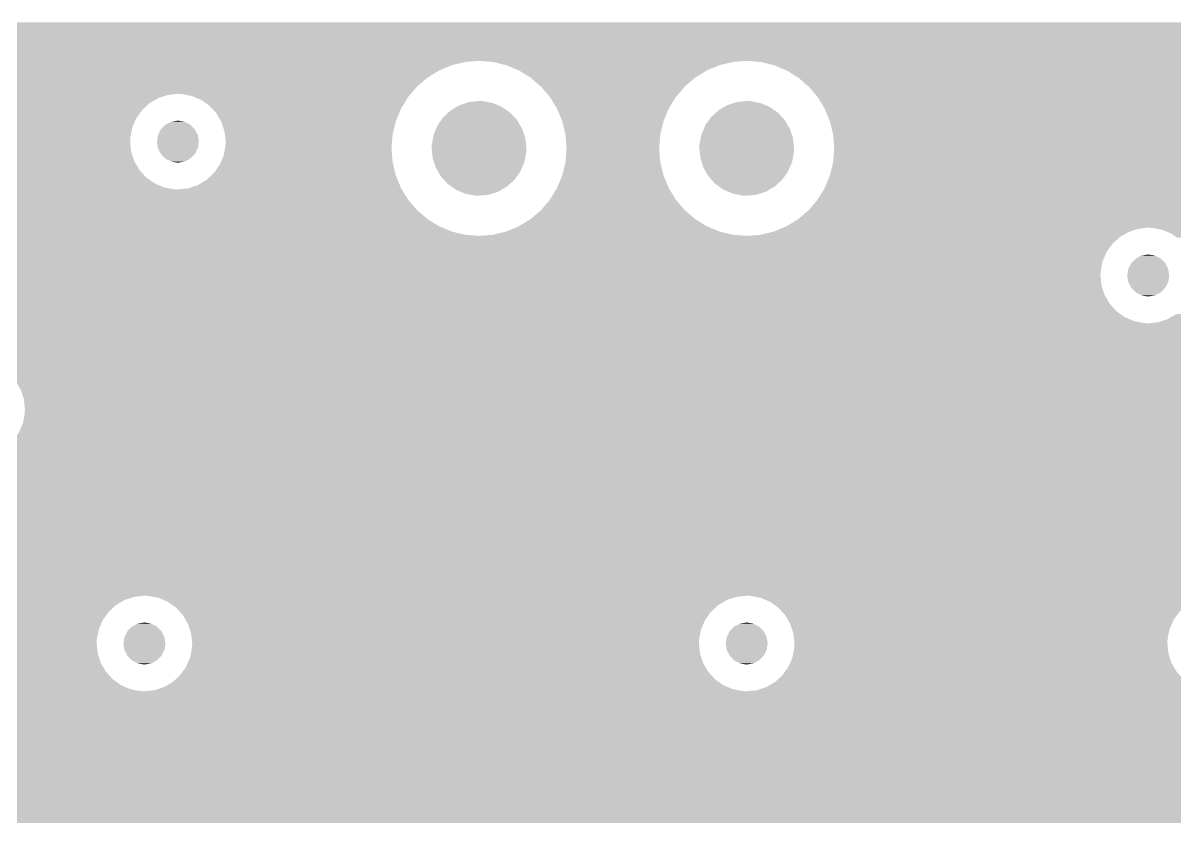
# Model space of a CAD drawing. Extents: x 295 to 953, y 10 to 290.
# Drawn here: x 636.59 to 658.45, y 100.29 to 115.43 of the extents above; entities that cross this region are included whole.
import ezdxf

# ---------------------------------------------------------------- set-up
doc = ezdxf.new("R2010")
doc.units = 0
doc.header["$LTSCALE"] = 5
doc.header["$MEASUREMENT"] = 0
doc.layers.add('FROMC1', color=7, linetype='CONTINUOUS')

msp = doc.modelspace()

# ---------------------------------------------------------------- linework, layer by layer
at = {"layer": 'FROMC1'}
for points in [[(586.832, 115.415), (586.971, 115.448), (710.235, 115.415), (710.247, 115.448)], [(583.018, 115.357), (583.018, 115.395), (710.215, 115.357), (710.228, 115.395)], [(583.018, 115.337), (583.018, 115.357), (672.362, 115.337), (672.553, 115.357)], [(583.018, 115.277), (583.018, 115.337), (672.18, 115.277), (672.362, 115.337)], [(583.018, 115.18), (583.018, 115.277), (672.014, 115.18), (672.18, 115.277)], [(586.574, 115.395), (586.832, 115.415), (710.228, 115.395), (710.235, 115.415)], [(583.018, 115.05), (583.018, 115.18), (671.873, 115.05), (672.014, 115.18)], [(583.018, 114.894), (583.018, 115.05), (671.762, 114.894), (671.873, 115.05)], [(583.018, 114.718), (583.018, 114.894), (671.686, 114.718), (671.762, 114.894)], [(583.018, 114.714), (583.018, 114.718), (671.686, 114.714), (671.686, 114.718)], [(626.446, 114.694), (626.198, 114.714), (644.989, 114.694), (645.248, 114.714)], [(626.467, 114.692), (626.446, 114.694), (644.982, 114.692), (644.989, 114.694)], [(626.706, 114.633), (626.467, 114.692), (644.736, 114.633), (644.982, 114.692)], [(626.719, 114.63), (626.706, 114.633), (644.728, 114.63), (644.736, 114.633)], [(626.947, 114.535), (626.719, 114.63), (644.496, 114.535), (644.728, 114.63)], [(645.496, 114.694), (645.248, 114.714), (650.069, 114.694), (650.328, 114.714)], [(645.517, 114.692), (645.496, 114.694), (650.062, 114.692), (650.069, 114.694)], [(645.756, 114.633), (645.517, 114.692), (649.816, 114.633), (650.062, 114.692)], [(645.769, 114.63), (645.756, 114.633), (649.808, 114.63), (649.816, 114.633)], [(645.997, 114.535), (645.769, 114.63), (649.576, 114.535), (649.808, 114.63)], [(650.597, 114.692), (650.328, 114.714), (671.681, 114.692), (671.686, 114.714)], [(650.849, 114.63), (650.597, 114.692), (671.669, 114.63), (671.681, 114.692)], [(651.088, 114.53), (650.849, 114.63), (671.649, 114.53), (671.669, 114.63)], [(626.958, 114.53), (626.947, 114.535), (644.488, 114.53), (644.496, 114.535)], [(627.169, 114.399), (626.958, 114.53), (644.275, 114.399), (644.488, 114.53)], [(627.179, 114.393), (627.169, 114.399), (644.267, 114.393), (644.275, 114.399)], [(627.367, 114.231), (627.179, 114.393), (644.077, 114.231), (644.267, 114.393)], [(646.008, 114.53), (645.997, 114.535), (649.568, 114.53), (649.576, 114.535)], [(646.219, 114.399), (646.008, 114.53), (649.355, 114.399), (649.568, 114.53)], [(646.229, 114.393), (646.219, 114.399), (649.347, 114.393), (649.355, 114.399)], [(646.417, 114.231), (646.229, 114.393), (649.157, 114.231), (649.347, 114.393)], [(651.217, 114.45), (651.088, 114.53), (671.646, 114.45), (671.649, 114.53)], [(651.309, 114.393), (651.217, 114.45), (671.652, 114.393), (671.646, 114.45)], [(651.465, 114.259), (651.309, 114.393), (671.666, 114.259), (671.652, 114.393)], [(627.376, 114.224), (627.367, 114.231), (644.07, 114.224), (644.077, 114.231)], [(627.492, 114.087), (627.376, 114.224), (643.952, 114.087), (644.07, 114.224)], [(646.426, 114.224), (646.417, 114.231), (649.15, 114.224), (649.157, 114.231)], [(646.587, 114.034), (646.426, 114.224), (648.987, 114.034), (649.15, 114.224)], [(651.506, 114.224), (651.465, 114.259), (671.678, 114.224), (671.666, 114.259)], [(651.63, 114.077), (651.506, 114.224), (671.726, 114.077), (671.678, 114.224)], [(632.627, 114.083), (632.548, 114.087), (639.499, 114.083), (639.533, 114.087)], [(632.713, 114.067), (632.627, 114.083), (639.342, 114.067), (639.499, 114.083)], [(632.816, 114.046), (632.713, 114.067), (639.28, 114.046), (639.342, 114.067)], [(632.908, 114.007), (632.816, 114.046), (639.16, 114.007), (639.28, 114.046)], [(632.992, 113.971), (632.908, 114.007), (639.098, 113.971), (639.16, 114.007)], [(633.077, 113.91), (632.992, 113.971), (638.994, 113.91), (639.098, 113.971)], [(633.148, 113.86), (633.077, 113.91), (638.94, 113.86), (638.994, 113.91)], [(639.612, 114.083), (639.533, 114.087), (643.949, 114.083), (643.952, 114.087)], [(639.801, 114.046), (639.612, 114.083), (643.917, 114.046), (643.949, 114.083)], [(639.828, 114.034), (639.801, 114.046), (643.907, 114.034), (643.917, 114.046)], [(639.977, 113.971), (639.828, 114.034), (643.868, 113.971), (643.907, 114.034)], [(640.133, 113.86), (639.977, 113.971), (643.799, 113.86), (643.868, 113.971)], [(644.876, 113.872), (645.002, 113.913), (645.606, 113.872), (645.509, 113.913)], [(645.002, 113.913), (645.058, 113.932), (645.509, 113.913), (645.412, 113.932)], [(645.058, 113.932), (645.219, 113.949), (645.412, 113.932), (645.321, 113.949)], [(645.219, 113.949), (645.248, 113.952), (645.321, 113.949), (645.248, 113.952)], [(646.594, 114.026), (646.587, 114.034), (648.982, 114.026), (648.987, 114.034)], [(646.723, 113.814), (646.594, 114.026), (648.851, 113.814), (648.982, 114.026)], [(649.956, 113.872), (650.082, 113.913), (650.686, 113.872), (650.589, 113.913)], [(650.082, 113.913), (650.138, 113.932), (650.589, 113.913), (650.492, 113.932)], [(650.138, 113.932), (650.299, 113.949), (650.492, 113.932), (650.401, 113.949)], [(650.299, 113.949), (650.328, 113.952), (650.401, 113.949), (650.328, 113.952)], [(651.674, 114.026), (651.63, 114.077), (671.756, 114.026), (671.726, 114.077)], [(651.744, 113.912), (651.674, 114.026), (671.823, 113.912), (671.756, 114.026)], [(651.809, 113.804), (651.744, 113.912), (671.921, 113.804), (671.823, 113.912)], [(633.22, 113.78), (633.148, 113.86), (638.853, 113.78), (638.94, 113.86)], [(633.277, 113.718), (633.22, 113.78), (638.809, 113.718), (638.853, 113.78)], [(633.332, 113.624), (633.277, 113.718), (638.742, 113.624), (638.809, 113.718)], [(640.175, 113.814), (640.133, 113.86), (643.771, 113.814), (643.799, 113.86)], [(640.262, 113.718), (640.175, 113.814), (643.731, 113.718), (643.771, 113.814)], [(640.347, 113.574), (640.262, 113.718), (643.67, 113.574), (643.731, 113.718)], [(644.572, 113.646), (644.662, 113.729), (645.917, 113.646), (645.84, 113.729)], [(644.662, 113.729), (644.712, 113.775), (645.84, 113.729), (645.775, 113.775)], [(644.712, 113.775), (644.82, 113.839), (645.775, 113.775), (645.684, 113.839)], [(644.82, 113.839), (644.876, 113.872), (645.684, 113.839), (645.606, 113.872)], [(646.729, 113.804), (646.723, 113.814), (648.847, 113.804), (648.851, 113.814)], [(646.824, 113.574), (646.729, 113.804), (648.75, 113.574), (648.847, 113.804)], [(649.652, 113.646), (649.742, 113.729), (650.997, 113.646), (650.92, 113.729)], [(649.742, 113.729), (649.792, 113.775), (650.92, 113.729), (650.855, 113.775)], [(649.792, 113.775), (649.9, 113.839), (650.855, 113.775), (650.764, 113.839)], [(649.9, 113.839), (649.956, 113.872), (650.764, 113.839), (650.686, 113.872)], [(651.823, 113.77), (651.809, 113.804), (671.952, 113.77), (671.921, 113.804)], [(651.869, 113.659), (651.823, 113.77), (672.108, 113.659), (671.952, 113.77)], [(633.374, 113.553), (633.332, 113.624), (638.711, 113.553), (638.742, 113.624)], [(633.409, 113.448), (633.374, 113.553), (638.666, 113.448), (638.711, 113.553)], [(639.215, 113.418), (639.295, 113.5), (639.853, 113.418), (639.768, 113.5)], [(639.295, 113.5), (639.307, 113.506), (639.768, 113.5), (639.762, 113.506)], [(639.307, 113.506), (639.407, 113.559), (639.762, 113.506), (639.654, 113.559)], [(639.407, 113.559), (639.427, 113.562), (639.654, 113.559), (639.648, 113.562)], [(639.427, 113.562), (639.533, 113.579), (639.648, 113.562), (639.533, 113.579)], [(640.359, 113.553), (640.347, 113.574), (643.665, 113.553), (643.67, 113.574)], [(640.419, 113.371), (640.359, 113.553), (643.62, 113.371), (643.665, 113.553)], [(644.434, 113.424), (644.462, 113.49), (646.067, 113.424), (646.028, 113.49)], [(644.462, 113.49), (644.531, 113.589), (646.028, 113.49), (645.97, 113.589)], [(644.531, 113.589), (644.572, 113.646), (645.97, 113.589), (645.917, 113.646)], [(646.828, 113.564), (646.824, 113.574), (648.748, 113.564), (648.75, 113.574)], [(646.886, 113.322), (646.828, 113.564), (648.688, 113.322), (648.748, 113.564)], [(649.514, 113.424), (649.542, 113.49), (651.147, 113.424), (651.108, 113.49)], [(649.542, 113.49), (649.611, 113.589), (651.108, 113.49), (651.05, 113.589)], [(649.611, 113.589), (649.652, 113.646), (651.05, 113.589), (650.997, 113.646)], [(651.9, 113.584), (651.869, 113.659), (672.285, 113.584), (672.108, 113.659)], [(651.908, 113.564), (651.9, 113.584), (672.383, 113.564), (672.285, 113.584)], [(651.912, 113.547), (651.908, 113.564), (672.473, 113.547), (672.383, 113.564)], [(651.913, 113.543), (651.912, 113.547), (672.553, 113.543), (672.473, 113.547)], [(651.968, 113.312), (651.913, 113.543), (710.526, 113.312), (710.526, 113.543)], [(633.434, 113.371), (633.409, 113.448), (638.651, 113.371), (638.666, 113.448)], [(633.446, 113.26), (633.434, 113.371), (638.629, 113.26), (638.651, 113.371)], [(633.454, 113.18), (633.446, 113.26), (638.626, 113.18), (638.629, 113.26)], [(639.134, 113.18), (639.151, 113.295), (639.931, 113.18), (639.913, 113.295)], [(639.151, 113.295), (639.156, 113.305), (639.913, 113.295), (639.911, 113.305)], [(639.156, 113.305), (639.206, 113.409), (639.911, 113.305), (639.857, 113.409)], [(639.206, 113.409), (639.215, 113.418), (639.857, 113.409), (639.853, 113.418)], [(640.424, 113.322), (640.419, 113.371), (643.608, 113.322), (643.62, 113.371)], [(640.439, 113.18), (640.424, 113.322), (643.597, 113.18), (643.608, 113.322)], [(644.351, 113.127), (644.374, 113.243), (646.139, 113.127), (646.126, 113.243)], [(644.374, 113.243), (644.387, 113.314), (646.126, 113.243), (646.103, 113.314)], [(644.387, 113.314), (644.434, 113.424), (646.103, 113.314), (646.067, 113.424)], [(646.888, 113.312), (646.886, 113.322), (648.687, 113.312), (648.688, 113.322)], [(646.909, 113.053), (646.888, 113.312), (648.666, 113.053), (648.687, 113.312)], [(649.431, 113.127), (649.454, 113.243), (651.219, 113.127), (651.206, 113.243)], [(649.454, 113.243), (649.467, 113.314), (651.206, 113.243), (651.183, 113.314)], [(649.467, 113.314), (649.514, 113.424), (651.183, 113.314), (651.147, 113.424)], [(651.989, 113.053), (651.968, 113.312), (710.526, 113.053), (710.526, 113.312)], [(633.429, 112.989), (633.451, 113.1), (638.646, 112.989), (638.634, 113.1)], [(633.451, 113.1), (633.454, 113.18), (638.634, 113.1), (638.626, 113.18)], [(639.152, 113.065), (639.134, 113.18), (639.914, 113.065), (639.931, 113.18)], [(639.154, 113.055), (639.152, 113.065), (639.909, 113.055), (639.914, 113.065)], [(639.208, 112.951), (639.154, 113.055), (639.859, 112.951), (639.909, 113.055)], [(640.399, 112.912), (640.427, 113.053), (643.597, 112.912), (643.586, 113.053)], [(640.427, 113.053), (640.436, 113.1), (643.586, 113.053), (643.59, 113.1)], [(640.436, 113.1), (640.439, 113.18), (643.59, 113.1), (643.597, 113.18)], [(644.348, 113.053), (644.351, 113.127), (646.147, 113.053), (646.139, 113.127)], [(644.356, 112.979), (644.348, 113.053), (646.144, 112.979), (646.147, 113.053)], [(646.888, 112.794), (646.909, 113.053), (648.687, 112.794), (648.666, 113.053)], [(649.428, 113.053), (649.431, 113.127), (651.227, 113.053), (651.219, 113.127)], [(649.436, 112.979), (649.428, 113.053), (651.224, 112.979), (651.227, 113.053)], [(651.967, 112.784), (651.989, 113.053), (710.526, 112.784), (710.526, 113.053)], [(633.338, 112.736), (633.369, 112.807), (638.748, 112.736), (638.706, 112.807)], [(633.369, 112.807), (633.414, 112.912), (638.706, 112.807), (638.671, 112.912)], [(633.414, 112.912), (633.429, 112.989), (638.671, 112.912), (638.646, 112.989)], [(639.212, 112.942), (639.208, 112.951), (639.85, 112.942), (639.859, 112.951)], [(639.297, 112.86), (639.212, 112.942), (639.77, 112.86), (639.85, 112.942)], [(639.303, 112.854), (639.297, 112.86), (639.758, 112.854), (639.77, 112.86)], [(639.411, 112.801), (639.303, 112.854), (639.658, 112.801), (639.758, 112.854)], [(640.348, 112.794), (640.399, 112.912), (643.607, 112.794), (643.597, 112.912)], [(644.369, 112.863), (644.356, 112.979), (646.122, 112.863), (646.144, 112.979)], [(644.392, 112.792), (644.369, 112.863), (646.108, 112.792), (646.122, 112.863)], [(649.449, 112.863), (649.436, 112.979), (651.202, 112.863), (651.224, 112.979)], [(649.472, 112.792), (649.449, 112.863), (651.188, 112.792), (651.202, 112.863)], [(633.227, 112.58), (633.271, 112.642), (638.86, 112.58), (638.803, 112.642)], [(633.271, 112.642), (633.338, 112.736), (638.803, 112.642), (638.748, 112.736)], [(639.418, 112.798), (639.411, 112.801), (639.638, 112.798), (639.658, 112.801)], [(639.533, 112.781), (639.418, 112.798), (639.533, 112.781), (639.638, 112.798)], [(640.212, 112.58), (640.323, 112.736), (643.658, 112.58), (643.621, 112.736)], [(640.323, 112.736), (640.348, 112.794), (643.621, 112.736), (643.607, 112.794)], [(644.429, 112.682), (644.392, 112.792), (646.061, 112.682), (646.108, 112.792)], [(644.467, 112.616), (644.429, 112.682), (646.033, 112.616), (646.061, 112.682)], [(644.525, 112.517), (644.467, 112.616), (645.964, 112.517), (646.033, 112.616)], [(646.827, 112.542), (646.887, 112.784), (648.747, 112.542), (648.689, 112.784)], [(646.887, 112.784), (646.888, 112.794), (648.689, 112.784), (648.687, 112.794)], [(649.509, 112.682), (649.472, 112.792), (651.141, 112.682), (651.188, 112.792)], [(649.547, 112.616), (649.509, 112.682), (651.113, 112.616), (651.141, 112.682)], [(649.605, 112.517), (649.547, 112.616), (651.044, 112.517), (651.113, 112.616)], [(651.905, 112.532), (651.967, 112.784), (710.526, 112.532), (710.526, 112.784)], [(632.92, 112.353), (632.982, 112.389), (639.172, 112.353), (639.088, 112.389)], [(632.982, 112.389), (633.086, 112.45), (639.088, 112.389), (639.003, 112.45)], [(633.086, 112.45), (633.141, 112.5), (639.003, 112.45), (638.932, 112.5)], [(633.141, 112.5), (633.227, 112.58), (638.932, 112.5), (638.86, 112.58)], [(639.905, 112.353), (640.071, 112.45), (643.745, 112.353), (643.705, 112.45)], [(640.071, 112.45), (640.171, 112.542), (643.705, 112.45), (643.667, 112.542)], [(640.171, 112.542), (640.212, 112.58), (643.667, 112.542), (643.658, 112.58)], [(644.578, 112.46), (644.525, 112.517), (645.924, 112.46), (645.964, 112.517)], [(644.655, 112.377), (644.578, 112.46), (645.833, 112.377), (645.924, 112.46)], [(644.72, 112.331), (644.655, 112.377), (645.783, 112.331), (645.833, 112.377)], [(646.728, 112.302), (646.825, 112.532), (648.846, 112.302), (648.751, 112.532)], [(646.825, 112.532), (646.827, 112.542), (648.751, 112.532), (648.747, 112.542)], [(649.658, 112.46), (649.605, 112.517), (651.004, 112.46), (651.044, 112.517)], [(649.735, 112.377), (649.658, 112.46), (650.913, 112.377), (651.004, 112.46)], [(649.8, 112.331), (649.735, 112.377), (650.863, 112.331), (650.913, 112.377)], [(651.804, 112.292), (651.905, 112.532), (710.526, 112.292), (710.526, 112.532)], [(627.543, 112.08), (627.662, 112.273), (643.901, 112.08), (643.783, 112.273)], [(632.548, 112.273), (632.581, 112.277), (639.533, 112.273), (639.453, 112.277)], [(632.581, 112.277), (632.738, 112.293), (639.453, 112.277), (639.368, 112.293)], [(632.738, 112.293), (632.8, 112.314), (639.368, 112.293), (639.265, 112.314)], [(632.8, 112.314), (632.92, 112.353), (639.265, 112.314), (639.172, 112.353)], [(639.533, 112.273), (639.723, 112.293), (643.783, 112.273), (643.771, 112.293)], [(639.723, 112.293), (639.748, 112.302), (643.771, 112.293), (643.766, 112.302)], [(639.748, 112.302), (639.905, 112.353), (643.766, 112.302), (643.745, 112.353)], [(644.811, 112.267), (644.72, 112.331), (645.675, 112.267), (645.783, 112.331)], [(644.889, 112.234), (644.811, 112.267), (645.619, 112.234), (645.675, 112.267)], [(644.986, 112.193), (644.889, 112.234), (645.493, 112.193), (645.619, 112.234)], [(645.083, 112.174), (644.986, 112.193), (645.437, 112.174), (645.493, 112.193)], [(645.174, 112.157), (645.083, 112.174), (645.276, 112.157), (645.437, 112.174)], [(645.248, 112.154), (645.174, 112.157), (645.248, 112.154), (645.276, 112.157)], [(646.593, 112.08), (646.724, 112.292), (648.981, 112.08), (648.852, 112.292)], [(646.724, 112.292), (646.728, 112.302), (648.852, 112.292), (648.846, 112.302)], [(649.891, 112.267), (649.8, 112.331), (650.755, 112.267), (650.863, 112.331)], [(649.969, 112.234), (649.891, 112.267), (650.699, 112.234), (650.755, 112.267)], [(650.066, 112.193), (649.969, 112.234), (650.573, 112.193), (650.699, 112.234)], [(650.163, 112.174), (650.066, 112.193), (650.517, 112.174), (650.573, 112.193)], [(650.254, 112.157), (650.163, 112.174), (650.356, 112.157), (650.517, 112.174)], [(650.328, 112.154), (650.254, 112.157), (650.328, 112.154), (650.356, 112.157)], [(651.686, 112.102), (651.723, 112.162), (671.545, 112.102), (671.727, 112.162)], [(651.723, 112.162), (651.736, 112.182), (671.727, 112.162), (671.918, 112.182)], [(651.736, 112.182), (651.804, 112.292), (710.526, 112.182), (710.526, 112.292)], [(627.375, 111.882), (627.538, 112.072), (644.069, 111.882), (643.908, 112.072)], [(627.538, 112.072), (627.543, 112.08), (643.908, 112.072), (643.901, 112.08)], [(646.425, 111.882), (646.588, 112.072), (649.149, 111.882), (648.988, 112.072)], [(646.588, 112.072), (646.593, 112.08), (648.988, 112.072), (648.981, 112.08)], [(651.499, 111.875), (651.61, 112.005), (671.238, 111.875), (671.379, 112.005)], [(651.61, 112.005), (651.668, 112.072), (671.379, 112.005), (671.493, 112.072)], [(651.668, 112.072), (651.686, 112.102), (671.493, 112.072), (671.545, 112.102)], [(627.171, 111.707), (627.178, 111.713), (644.276, 111.707), (644.266, 111.713)], [(627.178, 111.713), (627.368, 111.875), (644.266, 111.713), (644.078, 111.875)], [(627.368, 111.875), (627.375, 111.882), (644.078, 111.875), (644.069, 111.882)], [(646.221, 111.707), (646.228, 111.713), (649.356, 111.707), (649.346, 111.713)], [(646.228, 111.713), (646.418, 111.875), (649.346, 111.713), (649.158, 111.875)], [(646.418, 111.875), (646.425, 111.882), (649.158, 111.875), (649.149, 111.882)], [(651.301, 111.707), (651.315, 111.719), (671.122, 111.707), (671.127, 111.719)], [(651.315, 111.719), (651.498, 111.875), (671.127, 111.719), (671.238, 111.875)], [(626.717, 111.476), (626.949, 111.571), (644.726, 111.476), (644.498, 111.571)], [(626.949, 111.571), (626.957, 111.576), (644.498, 111.571), (644.487, 111.576)], [(626.957, 111.576), (627.171, 111.707), (644.487, 111.576), (644.276, 111.707)], [(645.767, 111.476), (645.999, 111.571), (649.806, 111.476), (649.578, 111.571)], [(645.999, 111.571), (646.007, 111.576), (649.578, 111.571), (649.567, 111.576)], [(646.007, 111.576), (646.221, 111.707), (649.567, 111.576), (649.356, 111.707)], [(650.839, 111.472), (650.97, 111.527), (657.593, 111.472), (657.757, 111.527)], [(650.97, 111.527), (651.019, 111.547), (657.757, 111.527), (657.948, 111.547)], [(651.019, 111.547), (651.079, 111.571), (671.053, 111.547), (671.064, 111.571)], [(651.079, 111.571), (651.301, 111.707), (671.064, 111.571), (671.122, 111.707)], [(658.027, 111.543), (657.948, 111.547), (671.051, 111.543), (671.053, 111.547)], [(658.216, 111.506), (658.029, 111.543), (671.044, 111.506), (671.051, 111.543)], [(658.392, 111.431), (658.216, 111.506), (671.029, 111.431), (671.044, 111.506)], [(616.934, 111.37), (616.932, 111.392), (657.409, 111.37), (657.447, 111.392)], [(616.944, 111.275), (616.934, 111.37), (657.306, 111.275), (657.409, 111.37)], [(616.943, 111.24), (616.944, 111.275), (657.268, 111.24), (657.306, 111.275)], [(626.198, 111.392), (626.456, 111.412), (645.248, 111.392), (644.999, 111.412)], [(626.456, 111.412), (626.463, 111.414), (644.999, 111.412), (644.978, 111.414)], [(626.463, 111.414), (626.709, 111.472), (644.978, 111.414), (644.739, 111.472)], [(626.709, 111.472), (626.717, 111.476), (644.739, 111.472), (644.726, 111.476)], [(645.248, 111.392), (645.506, 111.412), (650.328, 111.392), (650.079, 111.412)], [(645.506, 111.412), (645.513, 111.414), (650.079, 111.412), (650.058, 111.414)], [(645.513, 111.414), (645.759, 111.472), (650.058, 111.414), (649.819, 111.472)], [(645.759, 111.472), (645.767, 111.476), (649.819, 111.472), (649.806, 111.476)], [(650.328, 111.392), (650.586, 111.412), (657.447, 111.392), (657.482, 111.412)], [(650.586, 111.412), (650.814, 111.467), (657.482, 111.412), (657.575, 111.467)], [(650.814, 111.467), (650.839, 111.472), (657.575, 111.467), (657.593, 111.472)], [(658.498, 111.355), (658.392, 111.431), (671.014, 111.355), (671.029, 111.431)], [(616.904, 111.007), (616.919, 111.084), (657.124, 111.007), (657.157, 111.084)], [(616.919, 111.084), (616.941, 111.195), (657.157, 111.084), (657.236, 111.195)], [(616.941, 111.195), (616.943, 111.24), (657.236, 111.195), (657.268, 111.24)], [(616.828, 110.831), (616.861, 110.908), (657.066, 110.831), (657.081, 110.908)], [(616.861, 110.908), (616.904, 111.007), (657.081, 110.908), (657.124, 111.007)], [(657.571, 110.765), (657.621, 110.869), (658.326, 110.765), (658.272, 110.869)], [(657.621, 110.869), (657.63, 110.878), (658.272, 110.869), (658.268, 110.878)], [(657.63, 110.878), (657.71, 110.96), (658.268, 110.878), (658.183, 110.96)], [(657.71, 110.96), (657.722, 110.966), (658.183, 110.96), (658.177, 110.966)], [(657.722, 110.966), (657.822, 111.019), (658.177, 110.966), (658.069, 111.019)], [(657.822, 111.019), (657.842, 111.022), (658.069, 111.019), (658.063, 111.022)], [(657.842, 111.022), (657.948, 111.039), (658.063, 111.022), (657.948, 111.039)], [(616.576, 110.545), (616.679, 110.64), (657.051, 110.545), (657.041, 110.64)], [(616.679, 110.64), (616.717, 110.675), (657.041, 110.64), (657.042, 110.675)], [(616.717, 110.675), (616.749, 110.72), (657.042, 110.675), (657.044, 110.72)], [(616.749, 110.72), (616.828, 110.831), (657.044, 110.72), (657.066, 110.831)], [(657.549, 110.64), (657.566, 110.755), (658.346, 110.64), (658.328, 110.755)], [(657.567, 110.525), (657.549, 110.64), (658.329, 110.525), (658.346, 110.64)], [(657.566, 110.755), (657.571, 110.765), (658.328, 110.755), (658.326, 110.765)], [(616.228, 110.388), (616.41, 110.448), (657.081, 110.388), (657.061, 110.448)], [(616.41, 110.448), (616.412, 110.449), (657.061, 110.448), (657.061, 110.449)], [(616.412, 110.449), (616.576, 110.545), (657.061, 110.449), (657.051, 110.545)], [(657.569, 110.515), (657.567, 110.525), (658.324, 110.515), (658.329, 110.525)], [(657.623, 110.411), (657.569, 110.515), (658.274, 110.411), (658.324, 110.515)], [(657.627, 110.402), (657.623, 110.411), (658.265, 110.402), (658.274, 110.411)], [(657.712, 110.32), (657.627, 110.402), (658.185, 110.32), (658.265, 110.402)], [(601.703, 110.267), (601.693, 110.368), (657.121, 110.267), (657.088, 110.368)], [(601.701, 110.179), (601.704, 110.259), (657.173, 110.179), (657.126, 110.259)], [(601.704, 110.259), (601.703, 110.267), (657.126, 110.259), (657.121, 110.267)], [(616.038, 110.368), (616.228, 110.388), (657.088, 110.368), (657.081, 110.388)], [(657.718, 110.314), (657.712, 110.32), (658.173, 110.314), (658.185, 110.32)], [(657.826, 110.261), (657.718, 110.314), (658.073, 110.261), (658.173, 110.314)], [(657.833, 110.258), (657.826, 110.261), (658.053, 110.258), (658.073, 110.261)], [(657.948, 110.241), (657.833, 110.258), (657.948, 110.241), (658.053, 110.258)], [(601.651, 109.96), (601.664, 109.991), (657.347, 109.96), (657.319, 109.991)], [(601.664, 109.991), (601.686, 110.102), (657.319, 109.991), (657.218, 110.102)], [(601.686, 110.102), (601.701, 110.179), (657.218, 110.102), (657.173, 110.179)], [(601.533, 109.737), (601.559, 109.774), (657.868, 109.737), (657.68, 109.774)], [(601.559, 109.774), (601.588, 109.815), (657.68, 109.774), (657.584, 109.815)], [(601.588, 109.815), (601.603, 109.849), (657.584, 109.815), (657.503, 109.849)], [(601.603, 109.849), (601.651, 109.96), (657.503, 109.849), (657.347, 109.96)], [(657.948, 109.733), (658.138, 109.753), (695.823, 109.733), (695.816, 109.753)], [(658.138, 109.753), (658.32, 109.813), (695.816, 109.753), (695.796, 109.813)], [(658.32, 109.813), (658.322, 109.814), (695.796, 109.813), (695.796, 109.814)], [(658.322, 109.814), (658.486, 109.91), (695.796, 109.814), (695.786, 109.91)], [(601.229, 109.467), (601.336, 109.529), (695.953, 109.467), (695.916, 109.529)], [(601.336, 109.529), (601.448, 109.632), (695.916, 109.529), (695.856, 109.632)], [(601.448, 109.632), (601.477, 109.659), (695.856, 109.632), (695.847, 109.659)], [(601.477, 109.659), (601.53, 109.733), (695.847, 109.659), (695.823, 109.733)], [(601.53, 109.733), (601.533, 109.737), (657.948, 109.733), (657.868, 109.737)], [(583.018, 109.325), (583.018, 109.352), (696.082, 109.325), (696.058, 109.352)], [(583.018, 109.214), (583.018, 109.325), (696.238, 109.214), (696.082, 109.325)], [(600.798, 109.352), (600.988, 109.372), (696.058, 109.352), (696.039, 109.372)], [(600.988, 109.372), (601.17, 109.432), (696.039, 109.372), (695.984, 109.432)], [(601.17, 109.432), (601.229, 109.467), (695.984, 109.432), (695.953, 109.467)], [(583.018, 109.139), (583.018, 109.214), (696.415, 109.139), (696.238, 109.214)], [(583.018, 109.102), (583.018, 109.139), (696.603, 109.102), (696.415, 109.139)], [(583.018, 109.098), (583.018, 109.102), (696.683, 109.098), (696.603, 109.102)], [(583.018, 109.007), (583.018, 109.098), (710.526, 109.007), (710.526, 109.098)], [(635.802, 109.003), (635.723, 109.007), (710.526, 109.003), (710.526, 109.007)], [(635.991, 108.966), (635.802, 109.003), (710.526, 108.966), (710.526, 109.003)], [(636.167, 108.891), (635.991, 108.966), (710.526, 108.891), (710.526, 108.966)], [(636.323, 108.78), (636.167, 108.891), (710.526, 108.78), (710.526, 108.891)], [(636.452, 108.638), (636.323, 108.78), (710.526, 108.638), (710.526, 108.78)], [(636.549, 108.473), (636.452, 108.638), (710.526, 108.473), (710.526, 108.638)], [(636.609, 108.291), (636.549, 108.473), (710.526, 108.291), (710.526, 108.473)], [(636.629, 108.1), (636.609, 108.291), (710.526, 108.1), (710.526, 108.291)], [(636.589, 107.832), (636.626, 108.02), (710.526, 107.832), (710.526, 108.02)], [(636.626, 108.02), (636.629, 108.1), (710.526, 108.02), (710.526, 108.1)], [(636.513, 107.656), (636.589, 107.832), (710.526, 107.656), (710.526, 107.832)], [(636.402, 107.5), (636.513, 107.656), (710.526, 107.5), (710.526, 107.656)], [(636.095, 107.273), (636.261, 107.37), (710.526, 107.273), (710.526, 107.37)], [(636.261, 107.37), (636.402, 107.5), (710.526, 107.37), (710.526, 107.5)], [(583.018, 107.102), (583.018, 107.193), (710.526, 107.102), (710.526, 107.193)], [(635.723, 107.193), (635.913, 107.213), (710.526, 107.193), (710.526, 107.213)], [(635.913, 107.213), (636.095, 107.273), (710.526, 107.213), (710.526, 107.273)], [(583.018, 107.082), (583.018, 107.102), (697.127, 107.082), (697.318, 107.102)], [(583.018, 107.022), (583.018, 107.082), (696.945, 107.022), (697.127, 107.082)], [(583.018, 106.975), (583.018, 107.022), (696.865, 106.975), (696.945, 107.022)], [(596.305, 106.971), (596.226, 106.975), (696.859, 106.971), (696.865, 106.975)], [(596.494, 106.934), (596.305, 106.971), (696.796, 106.934), (696.859, 106.971)], [(596.516, 106.925), (596.494, 106.934), (696.779, 106.925), (696.796, 106.934)], [(596.67, 106.859), (596.516, 106.925), (696.707, 106.859), (696.779, 106.925)], [(596.759, 106.795), (596.67, 106.859), (696.638, 106.795), (696.707, 106.859)], [(596.826, 106.748), (596.759, 106.795), (696.604, 106.748), (696.638, 106.795)], [(596.925, 106.639), (596.826, 106.748), (696.527, 106.639), (696.604, 106.748)], [(596.955, 106.606), (596.925, 106.639), (696.513, 106.606), (696.527, 106.639)], [(597.039, 106.463), (596.955, 106.606), (696.451, 106.463), (696.513, 106.606)], [(597.052, 106.441), (597.039, 106.463), (696.447, 106.441), (696.451, 106.463)], [(597.107, 106.275), (597.052, 106.441), (696.414, 106.275), (696.447, 106.441)], [(597.112, 106.259), (597.107, 106.275), (696.414, 106.259), (696.414, 106.275)], [(597.119, 106.195), (597.112, 106.259), (696.411, 106.195), (696.414, 106.259)], [(597.132, 106.068), (597.119, 106.195), (696.424, 106.068), (696.411, 106.195)], [(597.13, 106.004), (597.132, 106.068), (696.431, 106.004), (696.424, 106.068)], [(597.092, 105.8), (597.096, 105.822), (696.504, 105.8), (696.491, 105.822)], [(597.096, 105.822), (597.129, 105.988), (696.491, 105.822), (696.436, 105.988)], [(597.129, 105.988), (597.13, 106.004), (696.436, 105.988), (696.431, 106.004)], [(596.939, 105.515), (597.016, 105.624), (696.717, 105.515), (696.618, 105.624)], [(597.016, 105.624), (597.03, 105.657), (696.618, 105.624), (696.588, 105.657)], [(597.03, 105.657), (597.092, 105.8), (696.588, 105.657), (696.504, 105.8)], [(596.764, 105.338), (596.836, 105.404), (697.028, 105.338), (696.873, 105.404)], [(596.836, 105.404), (596.905, 105.468), (696.873, 105.404), (696.784, 105.468)], [(596.905, 105.468), (596.939, 105.515), (696.784, 105.468), (696.717, 105.515)], [(583.018, 104.562), (583.018, 105.161), (710.526, 104.562), (710.526, 105.161)], [(596.226, 105.161), (596.416, 105.181), (710.526, 105.161), (710.526, 105.181)], [(596.416, 105.181), (596.598, 105.241), (710.526, 105.181), (710.526, 105.241)], [(596.598, 105.241), (596.678, 105.288), (710.526, 105.241), (710.526, 105.288)], [(596.678, 105.288), (596.684, 105.292), (697.318, 105.288), (697.238, 105.292)], [(596.684, 105.292), (596.748, 105.329), (697.238, 105.292), (697.05, 105.329)], [(596.748, 105.329), (596.764, 105.338), (697.05, 105.329), (697.028, 105.338)], [(633.262, 104.558), (633.183, 104.562), (638.864, 104.558), (638.898, 104.562)], [(633.348, 104.542), (633.262, 104.558), (638.707, 104.542), (638.864, 104.558)], [(633.451, 104.521), (633.348, 104.542), (638.645, 104.521), (638.707, 104.542)], [(633.543, 104.482), (633.451, 104.521), (638.525, 104.482), (638.645, 104.521)], [(638.977, 104.558), (638.898, 104.562), (650.294, 104.558), (650.328, 104.562)], [(639.063, 104.542), (638.977, 104.558), (650.137, 104.542), (650.294, 104.558)], [(639.166, 104.521), (639.063, 104.542), (650.075, 104.521), (650.137, 104.542)], [(639.258, 104.482), (639.166, 104.521), (649.955, 104.482), (650.075, 104.521)], [(650.407, 104.558), (650.328, 104.562), (659.184, 104.558), (659.218, 104.562)], [(650.493, 104.542), (650.407, 104.558), (659.027, 104.542), (659.184, 104.558)], [(650.596, 104.521), (650.493, 104.542), (658.965, 104.521), (659.027, 104.542)], [(650.688, 104.482), (650.596, 104.521), (658.845, 104.482), (658.965, 104.521)], [(633.627, 104.446), (633.543, 104.482), (638.463, 104.446), (638.525, 104.482)], [(633.712, 104.385), (633.627, 104.446), (638.359, 104.385), (638.463, 104.446)], [(633.783, 104.335), (633.712, 104.385), (638.305, 104.335), (638.359, 104.385)], [(633.855, 104.255), (633.783, 104.335), (638.218, 104.255), (638.305, 104.335)], [(639.342, 104.446), (639.258, 104.482), (649.893, 104.446), (649.955, 104.482)], [(639.427, 104.385), (639.342, 104.446), (649.789, 104.385), (649.893, 104.446)], [(639.498, 104.335), (639.427, 104.385), (649.735, 104.335), (649.789, 104.385)], [(639.57, 104.255), (639.498, 104.335), (649.648, 104.255), (649.735, 104.335)], [(650.772, 104.446), (650.688, 104.482), (658.783, 104.446), (658.845, 104.482)], [(650.857, 104.385), (650.772, 104.446), (658.679, 104.385), (658.783, 104.446)], [(650.928, 104.335), (650.857, 104.385), (658.625, 104.335), (658.679, 104.385)], [(651, 104.255), (650.928, 104.335), (658.538, 104.255), (658.625, 104.335)], [(633.912, 104.193), (633.855, 104.255), (638.174, 104.193), (638.218, 104.255)], [(633.967, 104.099), (633.912, 104.193), (638.107, 104.099), (638.174, 104.193)], [(634.009, 104.028), (633.967, 104.099), (638.076, 104.028), (638.107, 104.099)], [(639.627, 104.193), (639.57, 104.255), (649.604, 104.193), (649.648, 104.255)], [(639.682, 104.099), (639.627, 104.193), (649.537, 104.099), (649.604, 104.193)], [(639.724, 104.028), (639.682, 104.099), (649.506, 104.028), (649.537, 104.099)], [(651.057, 104.193), (651, 104.255), (658.494, 104.193), (658.538, 104.255)], [(651.112, 104.099), (651.057, 104.193), (658.427, 104.099), (658.494, 104.193)], [(651.154, 104.028), (651.112, 104.099), (658.396, 104.028), (658.427, 104.099)], [(634.044, 103.923), (634.009, 104.028), (638.031, 103.923), (638.076, 104.028)], [(634.069, 103.846), (634.044, 103.923), (638.016, 103.846), (638.031, 103.923)], [(634.081, 103.735), (634.069, 103.846), (637.994, 103.735), (638.016, 103.846)], [(638.521, 103.78), (638.571, 103.884), (639.276, 103.78), (639.222, 103.884)], [(638.571, 103.884), (638.58, 103.893), (639.222, 103.884), (639.218, 103.893)], [(638.58, 103.893), (638.66, 103.975), (639.218, 103.893), (639.133, 103.975)], [(638.66, 103.975), (638.672, 103.981), (639.133, 103.975), (639.127, 103.981)], [(638.672, 103.981), (638.772, 104.034), (639.127, 103.981), (639.019, 104.034)], [(638.772, 104.034), (638.792, 104.037), (639.019, 104.034), (639.013, 104.037)], [(638.792, 104.037), (638.898, 104.054), (639.013, 104.037), (638.898, 104.054)], [(639.759, 103.923), (639.724, 104.028), (649.461, 103.923), (649.506, 104.028)], [(639.784, 103.846), (639.759, 103.923), (649.446, 103.846), (649.461, 103.923)], [(639.796, 103.735), (639.784, 103.846), (649.424, 103.735), (649.446, 103.846)], [(649.951, 103.78), (650.001, 103.884), (650.706, 103.78), (650.652, 103.884)], [(650.001, 103.884), (650.01, 103.893), (650.652, 103.884), (650.648, 103.893)], [(650.01, 103.893), (650.09, 103.975), (650.648, 103.893), (650.563, 103.975)], [(650.09, 103.975), (650.102, 103.981), (650.563, 103.975), (650.557, 103.981)], [(650.102, 103.981), (650.202, 104.034), (650.557, 103.981), (650.449, 104.034)], [(650.202, 104.034), (650.222, 104.037), (650.449, 104.034), (650.443, 104.037)], [(650.222, 104.037), (650.328, 104.054), (650.443, 104.037), (650.328, 104.054)], [(651.189, 103.923), (651.154, 104.028), (658.351, 103.923), (658.396, 104.028)], [(651.214, 103.846), (651.189, 103.923), (658.336, 103.846), (658.351, 103.923)], [(651.226, 103.735), (651.214, 103.846), (658.314, 103.735), (658.336, 103.846)], [(634.089, 103.655), (634.081, 103.735), (637.991, 103.655), (637.994, 103.735)], [(634.086, 103.575), (634.089, 103.655), (637.999, 103.575), (637.991, 103.655)], [(638.499, 103.655), (638.516, 103.77), (639.296, 103.655), (639.278, 103.77)], [(638.517, 103.54), (638.499, 103.655), (639.279, 103.54), (639.296, 103.655)], [(638.516, 103.77), (638.521, 103.78), (639.278, 103.77), (639.276, 103.78)], [(639.804, 103.655), (639.796, 103.735), (649.421, 103.655), (649.424, 103.735)], [(639.801, 103.575), (639.804, 103.655), (649.429, 103.575), (649.421, 103.655)], [(649.929, 103.655), (649.946, 103.77), (650.726, 103.655), (650.708, 103.77)], [(649.947, 103.54), (649.929, 103.655), (650.709, 103.54), (650.726, 103.655)], [(649.946, 103.77), (649.951, 103.78), (650.708, 103.77), (650.706, 103.78)], [(651.234, 103.655), (651.226, 103.735), (658.311, 103.655), (658.314, 103.735)], [(651.231, 103.575), (651.234, 103.655), (658.319, 103.575), (658.311, 103.655)], [(634.049, 103.387), (634.064, 103.464), (638.036, 103.387), (638.011, 103.464)], [(634.064, 103.464), (634.086, 103.575), (638.011, 103.464), (637.999, 103.575)], [(638.519, 103.53), (638.517, 103.54), (639.274, 103.53), (639.279, 103.54)], [(638.573, 103.426), (638.519, 103.53), (639.224, 103.426), (639.274, 103.53)], [(638.577, 103.417), (638.573, 103.426), (639.215, 103.417), (639.224, 103.426)], [(638.662, 103.335), (638.577, 103.417), (639.135, 103.335), (639.215, 103.417)], [(639.764, 103.387), (639.779, 103.464), (649.466, 103.387), (649.441, 103.464)], [(639.779, 103.464), (639.801, 103.575), (649.441, 103.464), (649.429, 103.575)], [(649.949, 103.53), (649.947, 103.54), (650.704, 103.53), (650.709, 103.54)], [(650.003, 103.426), (649.949, 103.53), (650.654, 103.426), (650.704, 103.53)], [(650.007, 103.417), (650.003, 103.426), (650.645, 103.417), (650.654, 103.426)], [(650.092, 103.335), (650.007, 103.417), (650.565, 103.335), (650.645, 103.417)], [(651.194, 103.387), (651.209, 103.464), (658.356, 103.387), (658.331, 103.464)], [(651.209, 103.464), (651.231, 103.575), (658.331, 103.464), (658.319, 103.575)], [(633.906, 103.117), (633.973, 103.211), (638.168, 103.117), (638.113, 103.211)], [(633.973, 103.211), (634.004, 103.282), (638.113, 103.211), (638.071, 103.282)], [(634.004, 103.282), (634.049, 103.387), (638.071, 103.282), (638.036, 103.387)], [(638.668, 103.329), (638.662, 103.335), (639.123, 103.329), (639.135, 103.335)], [(638.776, 103.276), (638.668, 103.329), (639.023, 103.276), (639.123, 103.329)], [(638.783, 103.273), (638.776, 103.276), (639.003, 103.273), (639.023, 103.276)], [(638.898, 103.256), (638.783, 103.273), (638.898, 103.256), (639.003, 103.273)], [(639.621, 103.117), (639.688, 103.211), (649.598, 103.117), (649.543, 103.211)], [(639.688, 103.211), (639.719, 103.282), (649.543, 103.211), (649.501, 103.282)], [(639.719, 103.282), (639.764, 103.387), (649.501, 103.282), (649.466, 103.387)], [(650.098, 103.329), (650.092, 103.335), (650.553, 103.329), (650.565, 103.335)], [(650.206, 103.276), (650.098, 103.329), (650.453, 103.276), (650.553, 103.329)], [(650.213, 103.273), (650.206, 103.276), (650.433, 103.273), (650.453, 103.276)], [(650.328, 103.256), (650.213, 103.273), (650.328, 103.256), (650.433, 103.273)], [(651.051, 103.117), (651.118, 103.211), (658.488, 103.117), (658.433, 103.211)], [(651.118, 103.211), (651.149, 103.282), (658.433, 103.211), (658.391, 103.282)], [(651.149, 103.282), (651.194, 103.387), (658.391, 103.282), (658.356, 103.387)], [(633.721, 102.925), (633.776, 102.975), (638.368, 102.925), (638.297, 102.975)], [(633.776, 102.975), (633.862, 103.055), (638.297, 102.975), (638.225, 103.055)], [(633.862, 103.055), (633.906, 103.117), (638.225, 103.055), (638.168, 103.117)], [(639.436, 102.925), (639.491, 102.975), (649.798, 102.925), (649.727, 102.975)], [(639.491, 102.975), (639.577, 103.055), (649.727, 102.975), (649.655, 103.055)], [(639.577, 103.055), (639.621, 103.117), (649.655, 103.055), (649.598, 103.117)], [(650.866, 102.925), (650.921, 102.975), (658.688, 102.925), (658.617, 102.975)], [(650.921, 102.975), (651.007, 103.055), (658.617, 102.975), (658.545, 103.055)], [(651.007, 103.055), (651.051, 103.117), (658.545, 103.055), (658.488, 103.117)], [(633.183, 102.748), (633.216, 102.752), (638.898, 102.748), (638.818, 102.752)], [(633.216, 102.752), (633.373, 102.768), (638.818, 102.752), (638.733, 102.768)], [(633.373, 102.768), (633.435, 102.789), (638.733, 102.768), (638.63, 102.789)], [(633.435, 102.789), (633.555, 102.828), (638.63, 102.789), (638.537, 102.828)], [(633.555, 102.828), (633.617, 102.864), (638.537, 102.828), (638.453, 102.864)], [(633.617, 102.864), (633.721, 102.925), (638.453, 102.864), (638.368, 102.925)], [(638.898, 102.748), (638.931, 102.752), (650.328, 102.748), (650.248, 102.752)], [(638.931, 102.752), (639.088, 102.768), (650.248, 102.752), (650.163, 102.768)], [(639.088, 102.768), (639.15, 102.789), (650.163, 102.768), (650.06, 102.789)], [(639.15, 102.789), (639.27, 102.828), (650.06, 102.789), (649.967, 102.828)], [(639.27, 102.828), (639.332, 102.864), (649.967, 102.828), (649.883, 102.864)], [(639.332, 102.864), (639.436, 102.925), (649.883, 102.864), (649.798, 102.925)], [(650.328, 102.748), (650.361, 102.752), (659.218, 102.748), (659.138, 102.752)], [(650.361, 102.752), (650.518, 102.768), (659.138, 102.752), (659.053, 102.768)], [(650.518, 102.768), (650.58, 102.789), (659.053, 102.768), (658.95, 102.789)], [(650.58, 102.789), (650.7, 102.828), (658.95, 102.789), (658.857, 102.828)], [(650.7, 102.828), (650.762, 102.864), (658.857, 102.828), (658.773, 102.864)], [(650.762, 102.864), (650.866, 102.925), (658.773, 102.864), (658.688, 102.925)], [(583.018, 102.022), (583.018, 102.748), (710.526, 102.022), (710.526, 102.748)], [(583.018, 102.002), (583.018, 102.022), (697.127, 102.002), (697.318, 102.022)], [(583.018, 101.942), (583.018, 102.002), (696.945, 101.942), (697.127, 102.002)], [(583.018, 101.845), (583.018, 101.942), (696.779, 101.845), (696.945, 101.942)], [(583.018, 101.715), (583.018, 101.845), (696.638, 101.715), (696.779, 101.845)], [(583.018, 101.559), (583.018, 101.715), (696.527, 101.559), (696.638, 101.715)], [(583.018, 101.383), (583.018, 101.559), (696.451, 101.383), (696.527, 101.559)], [(583.018, 101.195), (583.018, 101.383), (696.414, 101.195), (696.451, 101.383)], [(583.018, 101.115), (583.018, 101.195), (696.411, 101.115), (696.414, 101.195)], [(583.018, 100.924), (583.018, 101.115), (696.431, 100.924), (696.411, 101.115)], [(583.018, 100.742), (583.018, 100.924), (696.491, 100.742), (696.431, 100.924)], [(583.018, 100.577), (583.018, 100.742), (696.588, 100.577), (696.491, 100.742)], [(583.018, 100.435), (583.018, 100.577), (696.717, 100.435), (696.588, 100.577)], [(583.018, 100.324), (583.018, 100.435), (696.873, 100.324), (696.717, 100.435)], [(583.018, 100.249), (583.018, 100.324), (697.05, 100.249), (696.873, 100.324)]]:
    msp.add_solid(points, dxfattribs=at)

doc.saveas('drawing.dxf')
